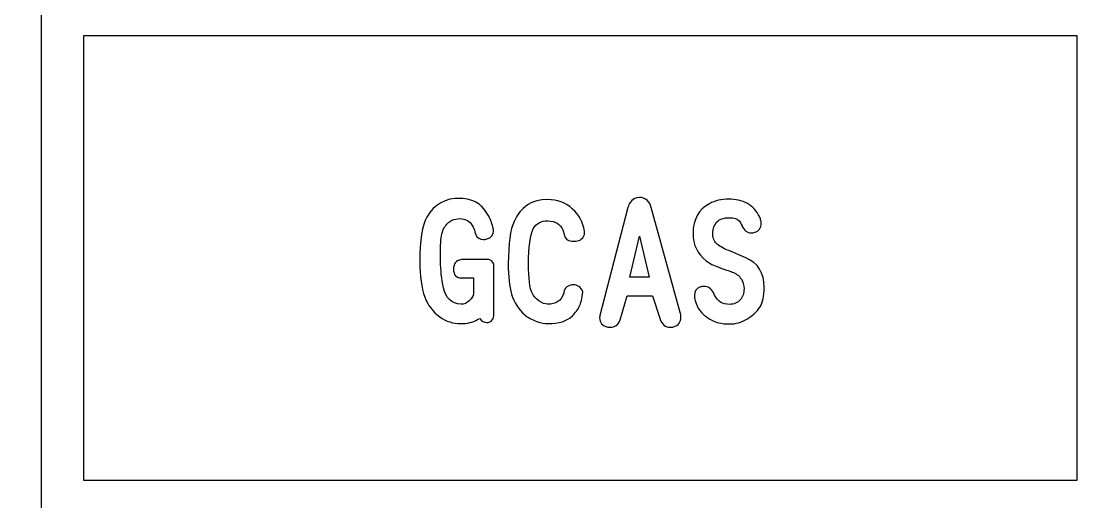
# Model space of a CAD drawing. Extents: x -224 to 225, y -79 to 79.
# Drawn here: x 101.46 to 127.49, y -11.7 to -0.09 of the extents above; entities that cross this region are included whole.
import ezdxf

# ---------------------------------------------------------------- set-up
doc = ezdxf.new("R2010")
doc.units = 0
doc.header["$MEASUREMENT"] = 0
doc.layers.add('PLAN_1', color=7, linetype='CONTINUOUS')

msp = doc.modelspace()

# ---------------------------------------------------------------- linework, layer by layer
at = {"layer": 'PLAN_1', "color": 250}
for points, knots in [([(223.9759, 78.3773), (223.9759, 78.3773), (80.9759, 78.3773), (80.9759, 78.3773), (80.9759, 78.3773), (80.4251, 78.3773), (79.9759, 77.9273), (79.9759, 77.3758), (79.9759, 77.3758), (79.9759, 77.3758), (79.9758, 71.3342), (79.9758, 71.3342), (79.9758, 71.3342), (79.9758, 70.7827), (80.4251, 70.3325), (80.9759, 70.3325), (80.9759, 70.3325), (80.9759, 70.3325), (84.7471, 70.3329), (84.7471, 70.3329), (84.7471, 70.3329), (84.7471, 70.3329), (84.7471, 70.3312), (84.7471, 70.3312), (84.7471, 70.3312), (84.7774, 70.3321), (84.8074, 70.3317), (84.8374, 70.3317), (84.8374, 70.3317), (88.2125, 70.3329), (90.9501, 67.5933), (90.9501, 64.2164), (90.9501, 64.2164), (90.9499, 60.8399), (88.2127, 58.101), (84.8374, 58.101), (84.8374, 58.101), (84.8072, 58.1014), (84.7774, 58.1018), (84.7474, 58.1024), (84.7474, 58.1024), (84.7474, 58.1024), (84.7471, 58.1014), (84.7471, 58.1014), (84.7471, 58.1014), (84.7471, 58.1014), (80.9759, 58.1014), (80.9759, 58.1014), (80.9759, 58.1014), (80.4251, 58.1014), (79.9759, 57.6514), (79.9759, 57.0999), (79.9759, 57.0999), (79.9759, 57.0999), (79.9758, -57.5), (79.9758, -57.5), (79.9758, -57.5), (79.9758, -58.0516), (80.4251, -58.5014), (80.9759, -58.5014), (80.9759, -58.5014), (80.9759, -58.5014), (84.7471, -58.5013), (84.7471, -58.5013), (84.7471, -58.5013), (84.7471, -58.5013), (84.7471, -58.502), (84.7471, -58.502), (84.7471, -58.502), (84.7774, -58.5013), (84.8074, -58.5014), (84.8374, -58.5014), (84.8374, -58.5014), (88.2125, -58.5013), (90.9501, -61.2399), (90.9501, -64.6167), (90.9501, -64.6167), (90.9499, -67.9901), (88.2177, -70.7272), (84.8467, -70.7321), (84.8467, -70.7321), (84.8397, -70.7321), (84.8338, -70.732), (84.8269, -70.7319), (84.8269, -70.7319), (84.8002, -70.7315), (84.7739, -70.7314), (84.7474, -70.7309), (84.7474, -70.7309), (84.7474, -70.7309), (84.7471, -70.7314), (84.7471, -70.7314), (84.7471, -70.7314), (84.7471, -70.7314), (80.9759, -70.7314), (80.9759, -70.7314), (80.9759, -70.7314), (80.4251, -70.7314), (79.9759, -71.181), (79.9759, -71.7325), (79.9759, -71.7325), (79.9759, -71.7325), (79.9758, -77.6209), (79.9758, -77.6209), (79.9758, -77.6209), (79.9758, -77.9033), (80.0791, -78.1466), (80.2822, -78.3424), (80.2822, -78.3424), (80.4854, -78.5379), (80.7318, -78.6325), (81.0136, -78.6218), (81.0136, -78.6218), (81.0136, -78.6218), (224.0136, -78.5346), (224.0136, -78.5346), (224.0136, -78.5346), (224.5508, -78.5142), (224.9758, -78.0725), (224.9758, -77.5342), (224.9758, -77.5342), (224.9758, -77.5342), (224.9758, -71.7378), (224.9758, -71.7378), (224.9758, -71.7378), (224.9758, -71.1866), (224.5266, -70.7368), (223.9758, -70.7368), (223.9758, -70.7368), (223.9758, -70.7368), (220.4778, -70.7365), (220.4778, -70.7365), (220.4778, -70.7365), (220.4778, -70.7365), (220.4778, -70.735), (220.4778, -70.735), (220.4778, -70.735), (220.4481, -70.7357), (220.4179, -70.7368), (220.3879, -70.7368), (220.3879, -70.7368), (217.0127, -70.7365), (214.2753, -67.9983), (214.2753, -64.6215), (214.2753, -64.6215), (214.2753, -61.2481), (217.0057, -58.5128), (220.3752, -58.506), (220.3752, -58.506), (220.381, -58.5058), (220.3857, -58.506), (220.3914, -58.5058), (220.3914, -58.5058), (220.4203, -58.5054), (220.4492, -58.5066), (220.4779, -58.5072), (220.4779, -58.5072), (220.4779, -58.5072), (220.4778, -58.505), (220.4778, -58.505), (220.4778, -58.505), (220.4778, -58.505), (223.9759, -58.505), (223.9759, -58.505), (223.9759, -58.505), (224.5267, -58.505), (224.9758, -58.0556), (224.9758, -57.5041), (224.9758, -57.5041), (224.9758, -57.5041), (224.9758, 57.096), (224.9758, 57.096), (224.9758, 57.096), (224.9758, 57.6478), (224.5266, 58.0971), (223.9758, 58.0971), (223.9758, 58.0971), (223.9758, 58.0971), (220.4778, 58.0973), (220.4778, 58.0973), (220.4778, 58.0973), (220.4778, 58.0973), (220.4778, 58.099), (220.4778, 58.099), (220.4778, 58.099), (220.4481, 58.0981), (220.4179, 58.0971), (220.3879, 58.0971), (220.3879, 58.0971), (217.0127, 58.0973), (214.2753, 60.8356), (214.2753, 64.2126), (214.2753, 64.2126), (214.2753, 67.5856), (217.0053, 70.3207), (220.3743, 70.3279), (220.3743, 70.3279), (220.3808, 70.3282), (220.386, 70.3279), (220.3923, 70.328), (220.3923, 70.328), (220.4209, 70.3288), (220.4495, 70.3274), (220.4779, 70.3268), (220.4779, 70.3268), (220.4779, 70.3268), (220.4778, 70.3291), (220.4778, 70.3291), (220.4778, 70.3291), (220.4778, 70.3291), (223.9759, 70.3291), (223.9759, 70.3291), (223.9759, 70.3291), (224.5267, 70.3291), (224.9758, 70.7785), (224.9758, 71.3299), (224.9758, 71.3299), (224.9758, 71.3299), (224.9758, 77.3759), (224.9758, 77.3759), (224.9758, 77.3759), (224.9758, 77.9276), (224.5265, 78.377), (223.9759, 78.3773)], [0, 0, 0, 0, 0.0175439, 0.0175439, 0.0175439, 0.0175439, 0.0350877, 0.0350877, 0.0350877, 0.0350877, 0.0526316, 0.0526316, 0.0526316, 0.0526316, 0.0701754, 0.0701754, 0.0701754, 0.0701754, 0.0877193, 0.0877193, 0.0877193, 0.0877193, 0.1052632, 0.1052632, 0.1052632, 0.1052632, 0.122807, 0.122807, 0.122807, 0.122807, 0.1403509, 0.1403509, 0.1403509, 0.1403509, 0.1578947, 0.1578947, 0.1578947, 0.1578947, 0.1754386, 0.1754386, 0.1754386, 0.1754386, 0.1929825, 0.1929825, 0.1929825, 0.1929825, 0.2105263, 0.2105263, 0.2105263, 0.2105263, 0.2280702, 0.2280702, 0.2280702, 0.2280702, 0.245614, 0.245614, 0.245614, 0.245614, 0.2631579, 0.2631579, 0.2631579, 0.2631579, 0.2807018, 0.2807018, 0.2807018, 0.2807018, 0.2982456, 0.2982456, 0.2982456, 0.2982456, 0.3157895, 0.3157895, 0.3157895, 0.3157895, 0.3333333, 0.3333333, 0.3333333, 0.3333333, 0.3508772, 0.3508772, 0.3508772, 0.3508772, 0.3684211, 0.3684211, 0.3684211, 0.3684211, 0.3859649, 0.3859649, 0.3859649, 0.3859649, 0.4035088, 0.4035088, 0.4035088, 0.4035088, 0.4210526, 0.4210526, 0.4210526, 0.4210526, 0.4385965, 0.4385965, 0.4385965, 0.4385965, 0.4561404, 0.4561404, 0.4561404, 0.4561404, 0.4736842, 0.4736842, 0.4736842, 0.4736842, 0.4912281, 0.4912281, 0.4912281, 0.4912281, 0.5087719, 0.5087719, 0.5087719, 0.5087719, 0.5263158, 0.5263158, 0.5263158, 0.5263158, 0.5438596, 0.5438596, 0.5438596, 0.5438596, 0.5614035, 0.5614035, 0.5614035, 0.5614035, 0.5789474, 0.5789474, 0.5789474, 0.5789474, 0.5964912, 0.5964912, 0.5964912, 0.5964912, 0.6140351, 0.6140351, 0.6140351, 0.6140351, 0.6315789, 0.6315789, 0.6315789, 0.6315789, 0.6491228, 0.6491228, 0.6491228, 0.6491228, 0.6666667, 0.6666667, 0.6666667, 0.6666667, 0.6842105, 0.6842105, 0.6842105, 0.6842105, 0.7017544, 0.7017544, 0.7017544, 0.7017544, 0.7192982, 0.7192982, 0.7192982, 0.7192982, 0.7368421, 0.7368421, 0.7368421, 0.7368421, 0.754386, 0.754386, 0.754386, 0.754386, 0.7719298, 0.7719298, 0.7719298, 0.7719298, 0.7894737, 0.7894737, 0.7894737, 0.7894737, 0.8070175, 0.8070175, 0.8070175, 0.8070175, 0.8245614, 0.8245614, 0.8245614, 0.8245614, 0.8421053, 0.8421053, 0.8421053, 0.8421053, 0.8596491, 0.8596491, 0.8596491, 0.8596491, 0.877193, 0.877193, 0.877193, 0.877193, 0.8947368, 0.8947368, 0.8947368, 0.8947368, 0.9122807, 0.9122807, 0.9122807, 0.9122807, 0.9298246, 0.9298246, 0.9298246, 0.9298246, 0.9473684, 0.9473684, 0.9473684, 0.9473684, 0.9649123, 0.9649123, 0.9649123, 0.9649123, 1, 1, 1, 1]), ([(101.9357, 69.1187), (101.9357, 69.1187), (203.0161, 69.1187), (203.0161, 69.1187), (203.0161, 69.1187), (203.0161, 69.1187), (203.0161, -69.3472), (203.0161, -69.3472), (203.0161, -69.3472), (203.0161, -69.3472), (101.9357, -69.3472), (101.9357, -69.3472), (101.9357, -69.3472), (101.9357, -69.3472), (101.9357, 69.1187), (101.9357, 69.1187)], [0, 0, 0, 0, 0.2, 0.2, 0.2, 0.2, 0.4, 0.4, 0.4, 0.4, 0.6, 0.6, 0.6, 0.6, 1, 1, 1, 1]), ([(102.9594, -0.4326), (102.9594, -0.4326), (127.0183, -0.4326), (127.0183, -0.4326), (127.0183, -0.4326), (127.0183, -0.4326), (127.0183, -11.1868), (127.0183, -11.1868), (127.0183, -11.1868), (127.0183, -11.1868), (102.9594, -11.1868), (102.9594, -11.1868), (102.9594, -11.1868), (102.9594, -11.1868), (102.9594, -0.4326), (102.9594, -0.4326)], [0, 0, 0, 0, 0.2, 0.2, 0.2, 0.2, 0.4, 0.4, 0.4, 0.4, 0.6, 0.6, 0.6, 0.6, 1, 1, 1, 1])]:
    msp.add_open_spline(points, degree=3, knots=knots, dxfattribs=at)
at = {"layer": 'PLAN_1', "color": 7}
for points, knots in [([(112.5018, -7.2993), (112.386, -7.3635), (112.2518, -7.396), (112.0993, -7.396), (112.0993, -7.396), (111.9073, -7.396), (111.7376, -7.3427), (111.5914, -7.2358), (111.5914, -7.2358), (111.416, -7.1068), (111.2945, -6.946), (111.2259, -6.7533), (111.2259, -6.7533), (111.1438, -6.5214), (111.1032, -6.2384), (111.1032, -5.9047), (111.1032, -5.9047), (111.1032, -5.3797), (111.1604, -5.0167), (111.2748, -4.8171), (111.2748, -4.8171), (111.451, -4.5054), (111.7217, -4.3556), (112.0866, -4.3683), (112.0866, -4.3683), (112.2532, -4.3734), (112.3904, -4.4108), (112.4998, -4.4821), (112.4998, -4.4821), (112.6028, -4.5487), (112.6943, -4.655), (112.7737, -4.7998), (112.7737, -4.7998), (112.8036, -4.8546), (112.8214, -4.8909), (112.8278, -4.908), (112.8278, -4.908), (112.8425, -4.9576), (112.8577, -5.0077), (112.8723, -5.0573), (112.8723, -5.0573), (112.8824, -5.0872), (112.8875, -5.1178), (112.8875, -5.1501), (112.8875, -5.1501), (112.8876, -5.2519), (112.8348, -5.318), (112.7292, -5.3478), (112.7292, -5.3478), (112.6995, -5.3561), (112.6714, -5.3605), (112.6453, -5.3605), (112.6453, -5.3605), (112.5544, -5.3604), (112.4915, -5.318), (112.4553, -5.2321), (112.4553, -5.2321), (112.4541, -5.2283), (112.4445, -5.1946), (112.4273, -5.1299), (112.4273, -5.1299), (112.426, -5.1221), (112.4082, -5.0859), (112.3733, -5.0204), (112.3733, -5.0204), (112.3174, -4.9148), (112.2175, -4.8602), (112.0732, -4.8565), (112.0732, -4.8565), (112.0117, -4.8553), (111.9474, -4.8692), (111.8819, -4.8971), (111.8819, -4.8971), (111.8095, -4.9295), (111.749, -4.988), (111.6994, -5.0732), (111.6994, -5.0732), (111.6492, -5.1584), (111.62, -5.278), (111.6098, -5.4317), (111.6098, -5.4317), (111.6086, -5.4617), (111.6079, -5.6117), (111.6079, -5.8824), (111.6079, -5.8824), (111.608, -6.1006), (111.6308, -6.316), (111.6766, -6.5283), (111.6766, -6.5283), (111.7313, -6.7793), (111.8723, -6.9116), (112.0993, -6.9249), (112.0993, -6.9249), (112.1738, -6.9299), (112.2423, -6.9021), (112.3059, -6.841), (112.3059, -6.841), (112.3631, -6.7876), (112.3968, -6.7299), (112.4082, -6.6682), (112.4082, -6.6682), (112.4082, -6.6682), (112.4083, -6.2918), (112.4083, -6.2918), (112.4083, -6.2918), (112.4083, -6.2918), (112.114, -6.2918), (112.114, -6.2918), (112.114, -6.2918), (111.985, -6.2893), (111.9207, -6.2187), (111.9207, -6.0795), (111.9207, -6.0795), (111.9208, -5.9415), (111.9855, -5.8647), (112.1145, -5.8488), (112.1145, -5.8488), (112.1145, -5.8488), (112.7719, -5.8488), (112.7719, -5.8488), (112.7719, -5.8488), (112.7979, -5.8501), (112.8246, -5.8634), (112.8519, -5.8895), (112.8519, -5.8895), (112.8818, -5.9205), (112.8964, -5.9574), (112.8964, -5.9995), (112.8964, -5.9995), (112.8964, -5.9995), (112.8965, -6.7724), (112.8965, -6.7724), (112.8965, -6.7724), (112.8977, -6.7749), (112.8977, -6.92), (112.8964, -7.2079), (112.8964, -7.2079), (112.8939, -7.2556), (112.8754, -7.2944), (112.8418, -7.3254), (112.8418, -7.3254), (112.8074, -7.3566), (112.768, -7.3718), (112.7235, -7.3718), (112.7235, -7.3718), (112.6562, -7.3718), (112.5996, -7.3375), (112.5538, -7.2696), (112.5538, -7.2696), (112.5489, -7.2732), (112.5315, -7.2829), (112.5018, -7.2993)], [0, 0, 0, 0, 0.025641, 0.025641, 0.025641, 0.025641, 0.0512821, 0.0512821, 0.0512821, 0.0512821, 0.0769231, 0.0769231, 0.0769231, 0.0769231, 0.1025641, 0.1025641, 0.1025641, 0.1025641, 0.1282051, 0.1282051, 0.1282051, 0.1282051, 0.1538462, 0.1538462, 0.1538462, 0.1538462, 0.1794872, 0.1794872, 0.1794872, 0.1794872, 0.2051282, 0.2051282, 0.2051282, 0.2051282, 0.2307692, 0.2307692, 0.2307692, 0.2307692, 0.2564103, 0.2564103, 0.2564103, 0.2564103, 0.2820513, 0.2820513, 0.2820513, 0.2820513, 0.3076923, 0.3076923, 0.3076923, 0.3076923, 0.3333333, 0.3333333, 0.3333333, 0.3333333, 0.3589744, 0.3589744, 0.3589744, 0.3589744, 0.3846154, 0.3846154, 0.3846154, 0.3846154, 0.4102564, 0.4102564, 0.4102564, 0.4102564, 0.4358974, 0.4358974, 0.4358974, 0.4358974, 0.4615385, 0.4615385, 0.4615385, 0.4615385, 0.4871795, 0.4871795, 0.4871795, 0.4871795, 0.5128205, 0.5128205, 0.5128205, 0.5128205, 0.5384615, 0.5384615, 0.5384615, 0.5384615, 0.5641026, 0.5641026, 0.5641026, 0.5641026, 0.5897436, 0.5897436, 0.5897436, 0.5897436, 0.6153846, 0.6153846, 0.6153846, 0.6153846, 0.6410256, 0.6410256, 0.6410256, 0.6410256, 0.6666667, 0.6666667, 0.6666667, 0.6666667, 0.6923077, 0.6923077, 0.6923077, 0.6923077, 0.7179487, 0.7179487, 0.7179487, 0.7179487, 0.7435897, 0.7435897, 0.7435897, 0.7435897, 0.7692308, 0.7692308, 0.7692308, 0.7692308, 0.7948718, 0.7948718, 0.7948718, 0.7948718, 0.8205128, 0.8205128, 0.8205128, 0.8205128, 0.8461538, 0.8461538, 0.8461538, 0.8461538, 0.8717949, 0.8717949, 0.8717949, 0.8717949, 0.8974359, 0.8974359, 0.8974359, 0.8974359, 0.9230769, 0.9230769, 0.9230769, 0.9230769, 0.9487179, 0.9487179, 0.9487179, 0.9487179, 1, 1, 1, 1]), ([(114.7985, -7.2097), (114.6739, -7.3337), (114.4749, -7.396), (114.2002, -7.396), (114.2002, -7.396), (114.1272, -7.396), (114.0407, -7.3789), (113.9415, -7.3439), (113.9415, -7.3439), (113.8151, -7.2993), (113.7165, -7.2466), (113.6472, -7.1856), (113.6472, -7.1856), (113.4946, -7.0541), (113.3878, -6.8862), (113.3268, -6.6828), (113.3268, -6.6828), (113.271, -6.5003), (113.2442, -6.2556), (113.2467, -5.9493), (113.2467, -5.9493), (113.2481, -5.4609), (113.2944, -5.119), (113.3866, -4.9232), (113.3866, -4.9232), (113.5508, -4.5704), (113.8207, -4.3944), (114.1983, -4.3944), (114.1983, -4.3944), (114.4354, -4.3943), (114.635, -4.4681), (114.7965, -4.6161), (114.7965, -4.6161), (114.9587, -4.7675), (115.0571, -4.9486), (115.0902, -5.1596), (115.0902, -5.1596), (115.098, -5.2003), (115.0959, -5.2327), (115.0851, -5.2563), (115.0851, -5.2563), (115.0478, -5.3554), (114.9631, -5.4051), (114.8315, -5.4051), (114.8315, -5.4051), (114.7063, -5.4051), (114.6306, -5.3573), (114.6045, -5.2621), (114.6045, -5.2621), (114.5888, -5.1927), (114.5759, -5.1488), (114.567, -5.1299), (114.567, -5.1299), (114.5054, -4.9873), (114.3852, -4.9136), (114.2079, -4.9086), (114.2079, -4.9086), (114.0413, -4.9035), (113.9231, -4.9696), (113.8525, -5.1057), (113.8525, -5.1057), (113.7744, -5.2587), (113.7349, -5.5399), (113.7349, -5.9493), (113.7349, -5.9493), (113.7349, -6.302), (113.7667, -6.5416), (113.8296, -6.6682), (113.8296, -6.6682), (113.8609, -6.7311), (113.9142, -6.7902), (113.9898, -6.8449), (113.9898, -6.8449), (114.0655, -6.8994), (114.1348, -6.9268), (114.1964, -6.9268), (114.1964, -6.9268), (114.4031, -6.9268), (114.5314, -6.843), (114.5823, -6.6751), (114.5823, -6.6751), (114.5824, -6.6751), (114.5836, -6.6777), (114.5861, -6.6828), (114.5861, -6.6828), (114.5874, -6.6788), (114.5899, -6.6624), (114.5931, -6.6326), (114.5931, -6.6326), (114.5957, -6.5856), (114.6192, -6.5443), (114.6643, -6.5099), (114.6643, -6.5099), (114.7088, -6.4749), (114.7596, -6.4578), (114.8168, -6.4578), (114.8168, -6.4578), (114.9238, -6.4578), (115.0025, -6.5143), (115.0533, -6.6287), (115.0533, -6.6287), (115.0323, -6.7838), (115.0031, -6.9021), (114.9656, -6.9829), (114.9656, -6.9829), (114.9327, -7.056), (114.8766, -7.1316), (114.7985, -7.2097)], [0, 0, 0, 0, 0.0357143, 0.0357143, 0.0357143, 0.0357143, 0.0714286, 0.0714286, 0.0714286, 0.0714286, 0.1071429, 0.1071429, 0.1071429, 0.1071429, 0.1428571, 0.1428571, 0.1428571, 0.1428571, 0.1785714, 0.1785714, 0.1785714, 0.1785714, 0.2142857, 0.2142857, 0.2142857, 0.2142857, 0.25, 0.25, 0.25, 0.25, 0.2857143, 0.2857143, 0.2857143, 0.2857143, 0.3214286, 0.3214286, 0.3214286, 0.3214286, 0.3571429, 0.3571429, 0.3571429, 0.3571429, 0.3928571, 0.3928571, 0.3928571, 0.3928571, 0.4285714, 0.4285714, 0.4285714, 0.4285714, 0.4642857, 0.4642857, 0.4642857, 0.4642857, 0.5, 0.5, 0.5, 0.5, 0.5357143, 0.5357143, 0.5357143, 0.5357143, 0.5714286, 0.5714286, 0.5714286, 0.5714286, 0.6071429, 0.6071429, 0.6071429, 0.6071429, 0.6428571, 0.6428571, 0.6428571, 0.6428571, 0.6785714, 0.6785714, 0.6785714, 0.6785714, 0.7142857, 0.7142857, 0.7142857, 0.7142857, 0.75, 0.75, 0.75, 0.75, 0.7857143, 0.7857143, 0.7857143, 0.7857143, 0.8214286, 0.8214286, 0.8214286, 0.8214286, 0.8571429, 0.8571429, 0.8571429, 0.8571429, 0.8928571, 0.8928571, 0.8928571, 0.8928571, 0.9285714, 0.9285714, 0.9285714, 0.9285714, 1, 1, 1, 1]), ([(116.9121, -7.2669), (116.9121, -7.2669), (116.7373, -6.7241), (116.7373, -6.7241), (116.7373, -6.7241), (116.7373, -6.7241), (116.1245, -6.7241), (116.1245, -6.7241), (116.1245, -6.7241), (116.1245, -6.7241), (115.9566, -7.3032), (115.9566, -7.3032), (115.9566, -7.3032), (115.9084, -7.4246), (115.8269, -7.4856), (115.7125, -7.4856), (115.7125, -7.4856), (115.6943, -7.4856), (115.6743, -7.4837), (115.6534, -7.48), (115.6534, -7.48), (115.5232, -7.4538), (115.4576, -7.3776), (115.4576, -7.251), (115.4576, -7.251), (115.4578, -7.2314), (115.4595, -7.2135), (115.4633, -7.1989), (115.4633, -7.1989), (115.4633, -7.1989), (116.1449, -4.5856), (116.1449, -4.5856), (116.1449, -4.5856), (116.1576, -4.5399), (116.1746, -4.5004), (116.1969, -4.4688), (116.1969, -4.4688), (116.2503, -4.3886), (116.3247, -4.348), (116.4206, -4.3454), (116.4206, -4.3454), (116.4926, -4.3441), (116.5548, -4.3663), (116.6075, -4.4115), (116.6075, -4.4115), (116.6605, -4.4566), (116.6921, -4.5144), (116.7035, -4.5856), (116.7035, -4.5856), (116.7035, -4.5856), (117.4112, -7.1304), (117.4112, -7.1304), (117.4112, -7.1304), (117.4213, -7.1626), (117.4263, -7.1964), (117.4263, -7.2327), (117.4263, -7.2327), (117.4264, -7.3604), (117.3672, -7.4412), (117.2489, -7.4742), (117.2489, -7.4742), (117.2217, -7.4818), (117.1949, -7.4856), (117.1688, -7.4856), (117.1688, -7.4856), (117.0514, -7.4856), (116.9654, -7.4125), (116.9121, -7.2669)], [0, 0, 0, 0, 0.0555556, 0.0555556, 0.0555556, 0.0555556, 0.1111111, 0.1111111, 0.1111111, 0.1111111, 0.1666667, 0.1666667, 0.1666667, 0.1666667, 0.2222222, 0.2222222, 0.2222222, 0.2222222, 0.2777778, 0.2777778, 0.2777778, 0.2777778, 0.3333333, 0.3333333, 0.3333333, 0.3333333, 0.3888889, 0.3888889, 0.3888889, 0.3888889, 0.4444444, 0.4444444, 0.4444444, 0.4444444, 0.5, 0.5, 0.5, 0.5, 0.5555556, 0.5555556, 0.5555556, 0.5555556, 0.6111111, 0.6111111, 0.6111111, 0.6111111, 0.6666667, 0.6666667, 0.6666667, 0.6666667, 0.7222222, 0.7222222, 0.7222222, 0.7222222, 0.7777778, 0.7777778, 0.7777778, 0.7777778, 0.8333333, 0.8333333, 0.8333333, 0.8333333, 0.8888889, 0.8888889, 0.8888889, 0.8888889, 1, 1, 1, 1]), ([(119.3424, -6.9885), (119.2628, -7.1124), (119.1572, -7.2123), (119.0257, -7.2879), (119.0257, -7.2879), (118.8903, -7.3661), (118.7504, -7.4056), (118.6067, -7.4056), (118.6067, -7.4056), (118.4079, -7.4055), (118.2482, -7.3662), (118.1281, -7.2879), (118.1281, -7.2879), (117.9928, -7.2001), (117.8979, -7.1125), (117.8446, -7.0254), (117.8446, -7.0254), (117.8338, -7.0058), (117.8096, -6.9428), (117.7721, -6.8372), (117.7721, -6.8372), (117.7588, -6.7991), (117.7517, -6.7591), (117.7517, -6.7184), (117.7517, -6.7184), (117.7519, -6.6128), (117.8001, -6.543), (117.8967, -6.5099), (117.8967, -6.5099), (117.9267, -6.4997), (117.9558, -6.4947), (117.9844, -6.4947), (117.9844, -6.4947), (118.0785, -6.4947), (118.156, -6.5436), (118.2171, -6.6422), (118.2171, -6.6422), (118.2172, -6.6503), (118.2253, -6.672), (118.2412, -6.7051), (118.2412, -6.7051), (118.3119, -6.8555), (118.4332, -6.9308), (118.6042, -6.9308), (118.6042, -6.9308), (118.7123, -6.9307), (118.7987, -6.8939), (118.8629, -6.8208), (118.8629, -6.8208), (118.9241, -6.7526), (118.9545, -6.663), (118.9545, -6.5524), (118.9545, -6.5524), (118.9546, -6.466), (118.9309, -6.3866), (118.8839, -6.314), (118.8839, -6.314), (118.832, -6.2359), (118.7593, -6.1812), (118.6678, -6.1501), (118.6678, -6.1501), (118.596, -6.1227), (118.4879, -6.084), (118.3436, -6.0332), (118.3436, -6.0332), (118.221, -5.9905), (118.1192, -5.9385), (118.0384, -5.8768), (118.0384, -5.8768), (117.8261, -5.7152), (117.72, -5.4934), (117.72, -5.2118), (117.72, -5.2118), (117.7201, -4.876), (117.8515, -4.6371), (118.1147, -4.4948), (118.1147, -4.4948), (118.2516, -4.4204), (118.4078, -4.3829), (118.5839, -4.3829), (118.5839, -4.3829), (118.753, -4.3828), (118.9042, -4.4198), (119.0384, -4.4929), (119.0384, -4.4929), (119.1675, -4.5646), (119.2634, -4.6684), (119.3251, -4.8038), (119.3251, -4.8038), (119.3251, -4.8038), (119.3493, -4.8596), (119.3493, -4.8596), (119.3493, -4.8596), (119.3505, -4.862), (119.3511, -4.8648), (119.3511, -4.8673), (119.3511, -4.8673), (119.3493, -4.862), (119.3479, -4.8596), (119.3479, -4.8596), (119.3479, -4.8596), (119.3479, -4.8608), (119.3505, -4.8699), (119.3568, -4.8857), (119.3568, -4.8857), (119.3658, -4.9142), (119.3702, -4.9442), (119.3702, -4.9753), (119.3702, -4.9753), (119.3703, -5.084), (119.3174, -5.1553), (119.2119, -5.1876), (119.2119, -5.1876), (119.1834, -5.1972), (119.156, -5.2023), (119.1299, -5.2023), (119.1299, -5.2023), (119.0296, -5.2023), (118.9538, -5.145), (118.9042, -5.0313), (118.9042, -5.0313), (118.9018, -5.016), (118.8807, -4.9786), (118.8413, -4.9175), (118.8413, -4.9175), (118.7951, -4.8614), (118.7123, -4.8336), (118.5915, -4.8336), (118.5915, -4.8336), (118.4561, -4.8336), (118.3563, -4.8705), (118.2914, -4.9436), (118.2914, -4.9436), (118.2363, -5.0077), (118.205, -5.0917), (118.1986, -5.1946), (118.1986, -5.1946), (118.1924, -5.3065), (118.2221, -5.3955), (118.2883, -5.4611), (118.2883, -5.4611), (118.3405, -5.5131), (118.4389, -5.5697), (118.5839, -5.6307), (118.5839, -5.6307), (118.5839, -5.6307), (118.9997, -5.8054), (118.9997, -5.8054), (118.9997, -5.8054), (119.2953, -5.93), (119.4427, -6.1691), (119.4427, -6.5226), (119.4427, -6.5226), (119.4428, -6.7278), (119.409, -6.8831), (119.3424, -6.9885)], [0, 0, 0, 0, 0.025, 0.025, 0.025, 0.025, 0.05, 0.05, 0.05, 0.05, 0.075, 0.075, 0.075, 0.075, 0.1, 0.1, 0.1, 0.1, 0.125, 0.125, 0.125, 0.125, 0.15, 0.15, 0.15, 0.15, 0.175, 0.175, 0.175, 0.175, 0.2, 0.2, 0.2, 0.2, 0.225, 0.225, 0.225, 0.225, 0.25, 0.25, 0.25, 0.25, 0.275, 0.275, 0.275, 0.275, 0.3, 0.3, 0.3, 0.3, 0.325, 0.325, 0.325, 0.325, 0.35, 0.35, 0.35, 0.35, 0.375, 0.375, 0.375, 0.375, 0.4, 0.4, 0.4, 0.4, 0.425, 0.425, 0.425, 0.425, 0.45, 0.45, 0.45, 0.45, 0.475, 0.475, 0.475, 0.475, 0.5, 0.5, 0.5, 0.5, 0.525, 0.525, 0.525, 0.525, 0.55, 0.55, 0.55, 0.55, 0.575, 0.575, 0.575, 0.575, 0.6, 0.6, 0.6, 0.6, 0.625, 0.625, 0.625, 0.625, 0.65, 0.65, 0.65, 0.65, 0.675, 0.675, 0.675, 0.675, 0.7, 0.7, 0.7, 0.7, 0.725, 0.725, 0.725, 0.725, 0.75, 0.75, 0.75, 0.75, 0.775, 0.775, 0.775, 0.775, 0.8, 0.8, 0.8, 0.8, 0.825, 0.825, 0.825, 0.825, 0.85, 0.85, 0.85, 0.85, 0.875, 0.875, 0.875, 0.875, 0.9, 0.9, 0.9, 0.9, 0.925, 0.925, 0.925, 0.925, 0.95, 0.95, 0.95, 0.95, 1, 1, 1, 1]), ([(116.4245, -5.2829), (116.4245, -5.2829), (116.1932, -6.2715), (116.1932, -6.2715), (116.1932, -6.2715), (116.1932, -6.2715), (116.6609, -6.2715), (116.6609, -6.2715), (116.6609, -6.2715), (116.6609, -6.2715), (116.4245, -5.2829), (116.4245, -5.2829)], [0, 0, 0, 0, 0.25, 0.25, 0.25, 0.25, 0.5, 0.5, 0.5, 0.5, 1, 1, 1, 1])]:
    msp.add_open_spline(points, degree=3, knots=knots, dxfattribs=at)

doc.saveas('drawing.dxf')
